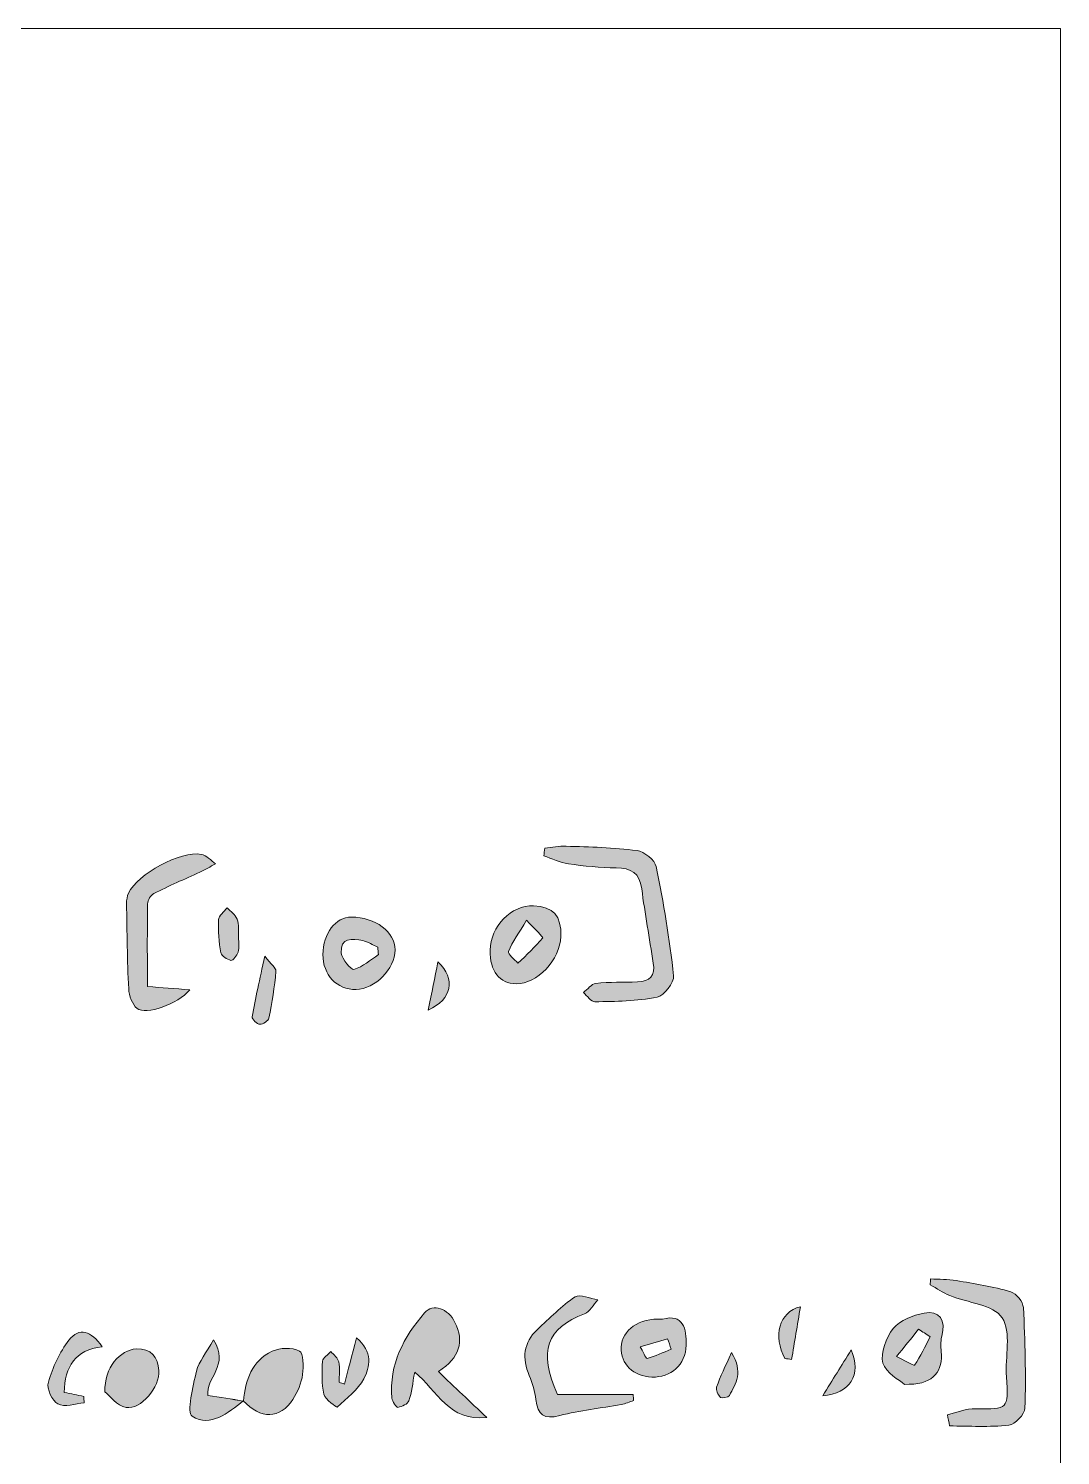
# Model space of a CAD drawing. Header units: inches. Extents: x 131 to 633, y -366 to -24.
# Drawn here: x 510.4 to 633.3, y -193.8 to -23.8 of the extents above; entities that cross this region are included whole.
import ezdxf

# ---------------------------------------------------------------- set-up
doc = ezdxf.new("R2010")
doc.units = ezdxf.units.IN
doc.header["$MEASUREMENT"] = 0
doc.layers.add('Layer 1', color=7, linetype='Continuous')

# ---------------------------------------------------------------- blocks, each defined once
blk = doc.blocks.new('block 3')
at = {"layer": 'Layer 1', "true_color": 0xffffff}
h = blk.add_hatch(color=7, dxfattribs=at)
h.dxf.hatch_style = 2
edge = h.paths.add_edge_path()
edge.add_spline(control_points=[(524.55, -137.93), (526.29, -138.07), (527.77, -138.18), (529.59, -138.32), (528.19, -140.07), (524.36, -141.34), (523.32, -140.53), (522.73, -140.07), (522.37, -139.02), (522.32, -138.21), (522.15, -134.81), (522.12, -131.41), (522.07, -128.01), (522.06, -127.61), (522.14, -127.17), (522.31, -126.81), (523.37, -124.53), (528.5, -121.74), (530.98, -122.18), (531.59, -122.29), (532.11, -122.92), (532.67, -123.31), (532.05, -123.64), (531.44, -124), (530.8, -124.29), (528.97, -125.15), (527.11, -125.94), (525.31, -126.86), (524.94, -127.04), (524.59, -127.66), (524.58, -128.08), (524.52, -131.37), (524.55, -134.67), (524.55, -137.93)], knot_values=[0, 0, 0, 0, 1, 1, 1, 2, 2, 2, 3, 3, 3, 4, 4, 4, 5, 5, 5, 6, 6, 6, 7, 7, 7, 8, 8, 8, 9, 9, 9, 10, 10, 10, 11, 11, 11, 11], degree=3, periodic=1)
h = blk.add_hatch(color=7, dxfattribs=at)
h.dxf.hatch_style = 2
edge = h.paths.add_edge_path()
edge.add_spline(control_points=[(571.88, -121.46), (572.73, -121.37), (573.59, -121.18), (574.44, -121.21), (577.26, -121.31), (580.1, -121.36), (582.88, -121.73), (583.75, -121.85), (585.01, -122.86), (585.17, -123.64), (586.05, -127.95), (586.77, -132.29), (587.24, -136.66), (587.33, -137.46), (586.1, -139.02), (585.28, -139.19), (582.86, -139.68), (580.34, -139.7), (577.86, -139.75), (577.41, -139.76), (576.95, -139.03), (576.5, -138.64), (576.99, -138.26), (577.45, -137.62), (577.97, -137.56), (579.61, -137.38), (581.28, -137.44), (582.94, -137.38), (584.38, -137.33), (585.06, -136.63), (584.82, -135.14), (584.35, -132.18), (583.83, -129.24), (583.44, -126.27), (583.2, -124.39), (582.17, -123.81), (580.4, -123.79), (578.5, -123.76), (576.59, -123.58), (574.7, -123.31), (573.7, -123.17), (572.75, -122.69), (571.78, -122.36), (571.81, -122.06), (571.85, -121.76), (571.88, -121.46)], knot_values=[0, 0, 0, 0, 1, 1, 1, 2, 2, 2, 3, 3, 3, 4, 4, 4, 5, 5, 5, 6, 6, 6, 7, 7, 7, 8, 8, 8, 9, 9, 9, 10, 10, 10, 11, 11, 11, 12, 12, 12, 13, 13, 13, 14, 14, 14, 15, 15, 15, 15], degree=3, periodic=1)
h = blk.add_hatch(color=7, dxfattribs=at)
h.dxf.hatch_style = 2
edge = h.paths.add_edge_path()
edge.add_spline(control_points=[(535.4, -131.43), (535.4, -132.67), (535.51, -133.28), (535.36, -133.82), (535.25, -134.22), (534.73, -134.85), (534.51, -134.81), (534.05, -134.72), (533.38, -134.29), (533.31, -133.92), (533.08, -132.63), (532.96, -131.29), (533.03, -129.98), (533.05, -129.49), (533.69, -129.02), (534.05, -128.54), (534.46, -128.99), (535.04, -129.37), (535.23, -129.89), (535.47, -130.56), (535.39, -131.35), (535.4, -131.43)], knot_values=[0, 0, 0, 0, 1, 1, 1, 2, 2, 2, 3, 3, 3, 4, 4, 4, 5, 5, 5, 6, 6, 6, 7, 7, 7, 7], degree=3, periodic=1)
h = blk.add_hatch(color=7, dxfattribs=at)
h.dxf.hatch_style = 2
edge = h.paths.add_edge_path()
edge.add_spline(control_points=[(565.38, -133.61), (565.44, -130.72), (567.87, -128.23), (570.56, -128.32), (572.89, -128.39), (573.89, -129.51), (573.81, -131.96), (573.72, -134.76), (570.98, -137.66), (568.48, -137.61), (566.5, -137.57), (565.34, -136.07), (565.38, -133.61)], knot_values=[0, 0, 0, 0, 1, 1, 1, 2, 2, 2, 3, 3, 3, 4, 4, 4, 4], degree=3, periodic=1)
edge = h.paths.add_edge_path()
edge.add_spline(control_points=[(569.71, -130.02), (568.8, -131.54), (568.05, -132.6), (567.57, -133.76), (567.46, -134.02), (568.3, -134.68), (568.7, -135.15), (569.71, -134.16), (570.75, -133.2), (571.65, -132.13), (571.71, -132.06), (570.73, -131.11), (569.71, -130.02)], knot_values=[0, 0, 0, 0, 1, 1, 1, 2, 2, 2, 3, 3, 3, 4, 4, 4, 4], degree=3, periodic=1)
h = blk.add_hatch(color=7, dxfattribs=at)
h.dxf.hatch_style = 2
edge = h.paths.add_edge_path()
edge.add_spline(control_points=[(548.85, -129.66), (551.71, -129.66), (554.06, -131.43), (554.05, -133.56), (554.04, -135.83), (551.67, -138.24), (549.41, -138.28), (547.14, -138.33), (545.44, -136.54), (545.46, -134.12), (545.47, -131.62), (546.96, -129.65), (548.85, -129.66)], knot_values=[0, 0, 0, 0, 1, 1, 1, 2, 2, 2, 3, 3, 3, 4, 4, 4, 4], degree=3, periodic=1)
edge = h.paths.add_edge_path()
edge.add_spline(control_points=[(552.07, -134.13), (552.05, -133.84), (552.02, -133.54), (552, -133.24), (551.4, -132.97), (550.83, -132.59), (550.2, -132.46), (548.96, -132.21), (547.5, -132.06), (547.65, -133.94), (547.7, -134.66), (548.84, -135.97), (549.15, -135.88), (550.21, -135.58), (551.11, -134.76), (552.07, -134.13)], knot_values=[0, 0, 0, 0, 1, 1, 1, 2, 2, 2, 3, 3, 3, 4, 4, 4, 5, 5, 5, 5], degree=3, periodic=1)
h = blk.add_hatch(color=7, dxfattribs=at)
h.dxf.hatch_style = 2
edge = h.paths.add_edge_path()
edge.add_spline(control_points=[(538.53, -134.31), (539.29, -135.29), (539.9, -135.73), (539.87, -136.1), (539.7, -137.98), (539.41, -139.85), (539.03, -141.69), (538.97, -142.02), (538.31, -142.45), (537.95, -142.43), (537.61, -142.41), (536.99, -141.8), (537.03, -141.55), (537.41, -139.34), (537.92, -137.15), (538.53, -134.31)], knot_values=[0, 0, 0, 0, 1, 1, 1, 2, 2, 2, 3, 3, 3, 4, 4, 4, 5, 5, 5, 5], degree=3, periodic=1)
h = blk.add_hatch(color=7, dxfattribs=at)
h.dxf.hatch_style = 2
edge = h.paths.add_edge_path()
edge.add_spline(control_points=[(558, -140.75), (558.44, -138.59), (558.77, -136.94), (559.17, -135), (561.29, -137.09), (560.88, -139.4), (558, -140.75)], knot_values=[0, 0, 0, 0, 1, 1, 1, 2, 2, 2, 2], degree=3, periodic=1)
h = blk.add_hatch(color=7, dxfattribs=at)
h.dxf.hatch_style = 2
edge = h.paths.add_edge_path()
edge.add_spline(control_points=[(619.86, -188.94), (620.98, -188.68), (622.11, -188.2), (623.23, -188.22), (627.1, -188.31), (627.14, -188.31), (626.88, -184.43), (626.73, -182.03), (627.5, -179.09), (626.37, -177.38), (625.33, -175.82), (622.28, -175.62), (620.14, -174.75), (619.32, -174.41), (618.58, -173.89), (617.8, -173.45), (617.82, -173.22), (617.84, -172.99), (617.86, -172.76), (618.87, -172.82), (619.9, -172.78), (620.9, -172.95), (623.09, -173.32), (625.29, -173.68), (627.42, -174.3), (628.06, -174.49), (628.87, -175.5), (628.91, -176.18), (629.12, -180.16), (629.22, -184.16), (629.1, -188.15), (629.07, -188.88), (627.92, -190.1), (627.18, -190.18), (624.85, -190.45), (622.47, -190.28), (620.11, -190.28), (620.03, -189.83), (619.94, -189.38), (619.86, -188.94)], knot_values=[0, 0, 0, 0, 1, 1, 1, 2, 2, 2, 3, 3, 3, 4, 4, 4, 5, 5, 5, 6, 6, 6, 7, 7, 7, 8, 8, 8, 9, 9, 9, 10, 10, 10, 11, 11, 11, 12, 12, 12, 13, 13, 13, 13], degree=3, periodic=1)
h = blk.add_hatch(color=7, dxfattribs=at)
h.dxf.hatch_style = 2
edge = h.paths.add_edge_path()
edge.add_spline(control_points=[(573.41, -186.54), (576.44, -186.54), (579.43, -186.54), (582.42, -186.54), (582.44, -186.77), (582.45, -187.01), (582.47, -187.25), (581.99, -187.41), (581.51, -187.62), (581.01, -187.71), (578.57, -188.16), (576.08, -188.43), (573.68, -189.04), (571.8, -189.52), (571.05, -188.98), (570.84, -187.14), (570.73, -186.17), (570.44, -185.18), (570.05, -184.28), (569.18, -182.21), (569.32, -180.37), (571.01, -178.8), (572.46, -177.44), (573.87, -175.99), (575.51, -174.9), (576.08, -174.52), (577.29, -175.11), (578.21, -175.26), (577.69, -175.83), (577.27, -176.67), (576.62, -176.92), (572.13, -178.65), (571.12, -181.29), (573.41, -186.54)], knot_values=[0, 0, 0, 0, 1, 1, 1, 2, 2, 2, 3, 3, 3, 4, 4, 4, 5, 5, 5, 6, 6, 6, 7, 7, 7, 8, 8, 8, 9, 9, 9, 10, 10, 10, 11, 11, 11, 11], degree=3, periodic=1)
h = blk.add_hatch(color=7, dxfattribs=at)
h.dxf.hatch_style = 2
edge = h.paths.add_edge_path()
edge.add_spline(control_points=[(559.22, -183.81), (561.22, -185.71), (562.94, -187.34), (564.97, -189.27), (560.54, -189.79), (559.04, -186.11), (556.4, -183.86), (556.14, -185.23), (556.05, -186.29), (555.71, -187.27), (555.57, -187.66), (554.88, -187.98), (554.39, -188.06), (554.22, -188.09), (553.72, -187.36), (553.68, -186.95), (553.33, -182.95), (555.09, -179.69), (557.57, -176.8), (558.58, -175.63), (560.39, -176.28), (561.19, -177.94), (562.3, -180.21), (561.81, -182.12), (559.22, -183.81)], knot_values=[0, 0, 0, 0, 1, 1, 1, 2, 2, 2, 3, 3, 3, 4, 4, 4, 5, 5, 5, 6, 6, 6, 7, 7, 7, 8, 8, 8, 8], degree=3, periodic=1)
h = blk.add_hatch(color=7, dxfattribs=at)
h.dxf.hatch_style = 2
edge = h.paths.add_edge_path()
edge.add_spline(control_points=[(600.48, -182.24), (599.1, -179.56), (599.76, -176.75), (602.35, -176.07), (601.98, -178.29), (601.64, -180.32), (601.3, -182.36), (601.03, -182.32), (600.75, -182.28), (600.48, -182.24)], knot_values=[0, 0, 0, 0, 1, 1, 1, 2, 2, 2, 3, 3, 3, 3], degree=3, periodic=1)
h = blk.add_hatch(color=7, dxfattribs=at)
h.dxf.hatch_style = 2
edge = h.paths.add_edge_path()
edge.add_spline(control_points=[(614.74, -185.32), (614.18, -184.81), (612.5, -183.98), (612.17, -182.78), (611.85, -181.58), (612.55, -179.75), (613.41, -178.68), (614.21, -177.7), (615.75, -177.08), (617.07, -176.83), (618.93, -176.46), (619.71, -177.71), (619.19, -179.58), (619, -180.26), (619.11, -181.04), (619.14, -181.77), (619.21, -184.08), (617.95, -185.4), (614.74, -185.32)], knot_values=[0, 0, 0, 0, 1, 1, 1, 2, 2, 2, 3, 3, 3, 4, 4, 4, 5, 5, 5, 6, 6, 6, 6], degree=3, periodic=1)
edge = h.paths.add_edge_path()
edge.add_spline(control_points=[(617.8, -179.66), (617.34, -179.35), (616.89, -179.05), (616.43, -178.75), (615.55, -179.83), (614.68, -180.92), (613.8, -182.01), (614.54, -182.37), (615.85, -183.14), (615.94, -183.02), (616.68, -181.99), (617.21, -180.8), (617.8, -179.66)], knot_values=[0, 0, 0, 0, 1, 1, 1, 2, 2, 2, 3, 3, 3, 4, 4, 4, 4], degree=3, periodic=1)
h = blk.add_hatch(color=7, dxfattribs=at)
h.dxf.hatch_style = 2
edge = h.paths.add_edge_path()
edge.add_spline(control_points=[(585.91, -177.56), (588.4, -176.86), (588.78, -178.7), (588.74, -180.67), (588.68, -182.99), (586.89, -184.53), (584.65, -184.45), (582.43, -184.37), (580.91, -182.89), (581, -180.9), (581.1, -178.82), (583.08, -177.39), (585.91, -177.56)], knot_values=[0, 0, 0, 0, 1, 1, 1, 2, 2, 2, 3, 3, 3, 4, 4, 4, 4], degree=3, periodic=1)
edge = h.paths.add_edge_path()
edge.add_spline(control_points=[(586.95, -181.13), (586.81, -180.71), (586.67, -180.3), (586.53, -179.88), (585.44, -180.2), (584.35, -180.52), (583.26, -180.84), (583.54, -181.33), (583.93, -182.26), (584.08, -182.23), (585.07, -181.98), (586, -181.52), (586.95, -181.13)], knot_values=[0, 0, 0, 0, 1, 1, 1, 2, 2, 2, 3, 3, 3, 4, 4, 4, 4], degree=3, periodic=1)
h = blk.add_hatch(color=7, dxfattribs=at)
h.dxf.hatch_style = 2
edge = h.paths.add_edge_path()
edge.add_spline(control_points=[(514.63, -186.29), (515.46, -186.45), (516.21, -186.61), (516.97, -186.76), (516.98, -187.02), (517, -187.27), (517.02, -187.53), (515.96, -187.61), (514.7, -188.08), (513.89, -187.66), (513.21, -187.32), (512.53, -185.8), (512.75, -185.07), (513.27, -183.3), (514.08, -181.5), (515.21, -180.05), (516.42, -178.51), (517.85, -178.89), (519.16, -180.85), (515.96, -181.2), (514.72, -183.18), (514.63, -186.29)], knot_values=[0, 0, 0, 0, 1, 1, 1, 2, 2, 2, 3, 3, 3, 4, 4, 4, 5, 5, 5, 6, 6, 6, 7, 7, 7, 7], degree=3, periodic=1)
h = blk.add_hatch(color=7, dxfattribs=at)
h.dxf.hatch_style = 2
edge = h.paths.add_edge_path()
edge.add_spline(control_points=[(535.97, -187.27), (534.15, -188.73), (532.06, -190.49), (529.89, -189.12), (529.19, -188.68), (529.97, -185.56), (530.41, -183.74), (530.68, -182.58), (531.56, -181.57), (532.43, -180.03), (534.41, -183.03), (531.42, -184.65), (531.77, -186.63), (533.21, -186.86), (534.6, -187.09), (536, -187.32), (536, -187.32), (535.97, -187.27), (535.97, -187.27)], knot_values=[0, 0, 0, 0, 1, 1, 1, 2, 2, 2, 3, 3, 3, 4, 4, 4, 5, 5, 5, 6, 6, 6, 6], degree=3, periodic=1)
h = blk.add_hatch(color=7, dxfattribs=at)
h.dxf.hatch_style = 2
edge = h.paths.add_edge_path()
edge.add_spline(control_points=[(548.02, -185.28), (548.46, -183.62), (548.9, -181.96), (549.47, -179.79), (551.45, -181.46), (551.07, -183.26), (550.34, -184.65), (549.65, -185.98), (548.31, -186.99), (547.15, -188.02), (547.09, -188.07), (545.72, -187.13), (545.58, -186.51), (545.29, -185.25), (545.33, -183.88), (545.42, -182.56), (545.44, -182.16), (546.06, -181.79), (546.41, -181.4), (546.74, -181.81), (547.26, -182.19), (547.35, -182.64), (547.51, -183.43), (547.39, -184.27), (547.39, -185.08), (547.6, -185.15), (547.81, -185.22), (548.02, -185.28)], knot_values=[0, 0, 0, 0, 1, 1, 1, 2, 2, 2, 3, 3, 3, 4, 4, 4, 5, 5, 5, 6, 6, 6, 7, 7, 7, 8, 8, 8, 9, 9, 9, 9], degree=3, periodic=1)
h = blk.add_hatch(color=7, dxfattribs=at)
h.dxf.hatch_style = 2
edge = h.paths.add_edge_path()
edge.add_spline(control_points=[(519.49, -186.23), (519.41, -183.32), (521.3, -181.19), (523.23, -181.11), (525, -181.04), (525.81, -182.07), (525.93, -183.67), (526.07, -185.61), (523.77, -188.4), (522.02, -188.07), (520.93, -187.86), (520.03, -186.65), (519.49, -186.23)], knot_values=[0, 0, 0, 0, 1, 1, 1, 2, 2, 2, 3, 3, 3, 4, 4, 4, 4], degree=3, periodic=1)
h = blk.add_hatch(color=7, dxfattribs=at)
h.dxf.hatch_style = 2
edge = h.paths.add_edge_path()
edge.add_spline(control_points=[(536, -187.32), (536.21, -184.8), (537.01, -182.51), (539.43, -181.38), (540.35, -180.95), (541.78, -180.91), (542.66, -181.35), (543.15, -181.59), (543.18, -183.2), (543.04, -184.14), (542.89, -185.17), (542.44, -186.22), (541.88, -187.11), (540.38, -189.48), (538.01, -189.5), (535.97, -187.27), (535.97, -187.27), (536, -187.32), (536, -187.32)], knot_values=[0, 0, 0, 0, 1, 1, 1, 2, 2, 2, 3, 3, 3, 4, 4, 4, 5, 5, 5, 6, 6, 6, 6], degree=3, periodic=1)
h = blk.add_hatch(color=7, dxfattribs=at)
h.dxf.hatch_style = 2
edge = h.paths.add_edge_path()
edge.add_spline(control_points=[(594.14, -181.54), (595.57, -183.84), (594.65, -185.25), (593.88, -186.64), (593.75, -186.86), (592.97, -187.02), (592.83, -186.87), (592.54, -186.57), (592.24, -185.97), (592.36, -185.64), (592.79, -184.4), (593.39, -183.21), (594.14, -181.54)], knot_values=[0, 0, 0, 0, 1, 1, 1, 2, 2, 2, 3, 3, 3, 4, 4, 4, 4], degree=3, periodic=1)
h = blk.add_hatch(color=7, dxfattribs=at)
h.dxf.hatch_style = 2
edge = h.paths.add_edge_path()
edge.add_spline(control_points=[(605, -186.68), (606.21, -184.73), (607.21, -183.13), (608.4, -181.22), (609.63, -184.19), (608.28, -186.41), (605, -186.68)], knot_values=[0, 0, 0, 0, 1, 1, 1, 2, 2, 2, 2], degree=3, periodic=1)
at = {"layer": 'Layer 1', "lineweight": 0}
for points, knots in [([(130.61, -23.8), (298.17, -23.8), (465.72, -23.8), (633.33, -23.8), (633.33, -137.68), (633.33, -251.57), (633.33, -365.54), (465.79, -365.54), (298.2, -365.54), (130.61, -365.54), (130.61, -251.68), (130.61, -137.75), (130.61, -23.8)], [0, 0, 0, 0, 1, 1, 1, 2, 2, 2, 3, 3, 3, 4, 4, 4, 4]), ([(524.55, -137.93), (524.55, -134.67), (524.52, -131.37), (524.58, -128.08), (524.59, -127.66), (524.94, -127.04), (525.31, -126.86), (527.11, -125.94), (528.97, -125.15), (530.8, -124.29), (531.44, -124), (532.05, -123.64), (532.67, -123.31), (532.11, -122.92), (531.59, -122.29), (530.98, -122.18), (528.5, -121.74), (523.37, -124.53), (522.31, -126.81), (522.14, -127.17), (522.06, -127.61), (522.07, -128.01), (522.12, -131.41), (522.15, -134.81), (522.32, -138.21), (522.37, -139.02), (522.73, -140.07), (523.32, -140.53), (524.36, -141.34), (528.19, -140.07), (529.59, -138.32), (527.77, -138.18), (526.29, -138.07), (524.55, -137.93)], [0, 0, 0, 0, 1, 1, 1, 2, 2, 2, 3, 3, 3, 4, 4, 4, 5, 5, 5, 6, 6, 6, 7, 7, 7, 8, 8, 8, 9, 9, 9, 10, 10, 10, 11, 11, 11, 11]), ([(524.55, -137.93), (526.29, -138.07), (527.77, -138.18), (529.59, -138.32), (528.19, -140.07), (524.36, -141.34), (523.32, -140.53), (522.73, -140.07), (522.37, -139.02), (522.32, -138.21), (522.15, -134.81), (522.12, -131.41), (522.07, -128.01), (522.06, -127.61), (522.14, -127.17), (522.31, -126.81), (523.37, -124.53), (528.5, -121.74), (530.98, -122.18), (531.59, -122.29), (532.11, -122.92), (532.67, -123.31), (532.05, -123.64), (531.44, -124), (530.8, -124.29), (528.97, -125.15), (527.11, -125.94), (525.31, -126.86), (524.94, -127.04), (524.59, -127.66), (524.58, -128.08), (524.52, -131.37), (524.55, -134.67), (524.55, -137.93)], [0, 0, 0, 0, 1, 1, 1, 2, 2, 2, 3, 3, 3, 4, 4, 4, 5, 5, 5, 6, 6, 6, 7, 7, 7, 8, 8, 8, 9, 9, 9, 10, 10, 10, 11, 11, 11, 11]), ([(571.88, -121.46), (571.85, -121.76), (571.81, -122.06), (571.78, -122.36), (572.75, -122.69), (573.7, -123.17), (574.7, -123.31), (576.59, -123.58), (578.5, -123.76), (580.4, -123.79), (582.17, -123.81), (583.2, -124.39), (583.44, -126.27), (583.83, -129.24), (584.35, -132.18), (584.82, -135.14), (585.06, -136.63), (584.38, -137.33), (582.94, -137.38), (581.28, -137.44), (579.61, -137.38), (577.97, -137.56), (577.45, -137.62), (576.99, -138.26), (576.5, -138.64), (576.95, -139.03), (577.41, -139.76), (577.86, -139.75), (580.34, -139.7), (582.86, -139.68), (585.28, -139.19), (586.1, -139.02), (587.33, -137.46), (587.24, -136.66), (586.77, -132.29), (586.05, -127.95), (585.17, -123.64), (585.01, -122.86), (583.75, -121.85), (582.88, -121.73), (580.1, -121.36), (577.26, -121.31), (574.44, -121.21), (573.59, -121.18), (572.73, -121.37), (571.88, -121.46)], [0, 0, 0, 0, 1, 1, 1, 2, 2, 2, 3, 3, 3, 4, 4, 4, 5, 5, 5, 6, 6, 6, 7, 7, 7, 8, 8, 8, 9, 9, 9, 10, 10, 10, 11, 11, 11, 12, 12, 12, 13, 13, 13, 14, 14, 14, 15, 15, 15, 15]), ([(571.88, -121.46), (572.73, -121.37), (573.59, -121.18), (574.44, -121.21), (577.26, -121.31), (580.1, -121.36), (582.88, -121.73), (583.75, -121.85), (585.01, -122.86), (585.17, -123.64), (586.05, -127.95), (586.77, -132.29), (587.24, -136.66), (587.33, -137.46), (586.1, -139.02), (585.28, -139.19), (582.86, -139.68), (580.34, -139.7), (577.86, -139.75), (577.41, -139.76), (576.95, -139.03), (576.5, -138.64), (576.99, -138.26), (577.45, -137.62), (577.97, -137.56), (579.61, -137.38), (581.28, -137.44), (582.94, -137.38), (584.38, -137.33), (585.06, -136.63), (584.82, -135.14), (584.35, -132.18), (583.83, -129.24), (583.44, -126.27), (583.2, -124.39), (582.17, -123.81), (580.4, -123.79), (578.5, -123.76), (576.59, -123.58), (574.7, -123.31), (573.7, -123.17), (572.75, -122.69), (571.78, -122.36), (571.81, -122.06), (571.85, -121.76), (571.88, -121.46)], [0, 0, 0, 0, 1, 1, 1, 2, 2, 2, 3, 3, 3, 4, 4, 4, 5, 5, 5, 6, 6, 6, 7, 7, 7, 8, 8, 8, 9, 9, 9, 10, 10, 10, 11, 11, 11, 12, 12, 12, 13, 13, 13, 14, 14, 14, 15, 15, 15, 15]), ([(535.4, -131.43), (535.39, -131.35), (535.47, -130.56), (535.23, -129.89), (535.04, -129.37), (534.46, -128.99), (534.05, -128.54), (533.69, -129.02), (533.05, -129.49), (533.03, -129.98), (532.96, -131.29), (533.08, -132.63), (533.31, -133.92), (533.38, -134.29), (534.05, -134.72), (534.51, -134.81), (534.73, -134.85), (535.25, -134.22), (535.36, -133.82), (535.51, -133.28), (535.4, -132.67), (535.4, -131.43)], [0, 0, 0, 0, 1, 1, 1, 2, 2, 2, 3, 3, 3, 4, 4, 4, 5, 5, 5, 6, 6, 6, 7, 7, 7, 7]), ([(535.4, -131.43), (535.4, -132.67), (535.51, -133.28), (535.36, -133.82), (535.25, -134.22), (534.73, -134.85), (534.51, -134.81), (534.05, -134.72), (533.38, -134.29), (533.31, -133.92), (533.08, -132.63), (532.96, -131.29), (533.03, -129.98), (533.05, -129.49), (533.69, -129.02), (534.05, -128.54), (534.46, -128.99), (535.04, -129.37), (535.23, -129.89), (535.47, -130.56), (535.39, -131.35), (535.4, -131.43)], [0, 0, 0, 0, 1, 1, 1, 2, 2, 2, 3, 3, 3, 4, 4, 4, 5, 5, 5, 6, 6, 6, 7, 7, 7, 7]), ([(565.38, -133.61), (565.34, -136.07), (566.5, -137.57), (568.48, -137.61), (570.98, -137.66), (573.72, -134.76), (573.81, -131.96), (573.89, -129.51), (572.89, -128.39), (570.56, -128.32), (567.87, -128.23), (565.44, -130.72), (565.38, -133.61)], [0, 0, 0, 0, 1, 1, 1, 2, 2, 2, 3, 3, 3, 4, 4, 4, 4]), ([(565.38, -133.61), (565.44, -130.72), (567.87, -128.23), (570.56, -128.32), (572.89, -128.39), (573.89, -129.51), (573.81, -131.96), (573.72, -134.76), (570.98, -137.66), (568.48, -137.61), (566.5, -137.57), (565.34, -136.07), (565.38, -133.61)], [0, 0, 0, 0, 1, 1, 1, 2, 2, 2, 3, 3, 3, 4, 4, 4, 4]), ([(548.85, -129.66), (546.96, -129.65), (545.47, -131.62), (545.46, -134.12), (545.44, -136.54), (547.14, -138.33), (549.41, -138.28), (551.67, -138.24), (554.04, -135.83), (554.05, -133.56), (554.06, -131.43), (551.71, -129.66), (548.85, -129.66)], [0, 0, 0, 0, 1, 1, 1, 2, 2, 2, 3, 3, 3, 4, 4, 4, 4]), ([(548.85, -129.66), (551.71, -129.66), (554.06, -131.43), (554.05, -133.56), (554.04, -135.83), (551.67, -138.24), (549.41, -138.28), (547.14, -138.33), (545.44, -136.54), (545.46, -134.12), (545.47, -131.62), (546.96, -129.65), (548.85, -129.66)], [0, 0, 0, 0, 1, 1, 1, 2, 2, 2, 3, 3, 3, 4, 4, 4, 4]), ([(569.71, -130.02), (568.8, -131.54), (568.05, -132.6), (567.57, -133.76), (567.46, -134.02), (568.3, -134.68), (568.7, -135.15), (569.71, -134.16), (570.75, -133.2), (571.65, -132.13), (571.71, -132.06), (570.73, -131.11), (569.71, -130.02)], [0, 0, 0, 0, 1, 1, 1, 2, 2, 2, 3, 3, 3, 4, 4, 4, 4]), ([(569.71, -130.02), (570.73, -131.11), (571.71, -132.06), (571.65, -132.13), (570.75, -133.2), (569.71, -134.16), (568.7, -135.15), (568.3, -134.68), (567.46, -134.02), (567.57, -133.76), (568.05, -132.6), (568.8, -131.54), (569.71, -130.02)], [0, 0, 0, 0, 1, 1, 1, 2, 2, 2, 3, 3, 3, 4, 4, 4, 4]), ([(552.07, -134.13), (552.05, -133.84), (552.02, -133.54), (552, -133.24), (551.4, -132.97), (550.83, -132.59), (550.2, -132.46), (548.96, -132.21), (547.5, -132.06), (547.65, -133.94), (547.7, -134.66), (548.84, -135.97), (549.15, -135.88), (550.21, -135.58), (551.11, -134.76), (552.07, -134.13)], [0, 0, 0, 0, 1, 1, 1, 2, 2, 2, 3, 3, 3, 4, 4, 4, 5, 5, 5, 5]), ([(552.07, -134.13), (551.11, -134.76), (550.21, -135.58), (549.15, -135.88), (548.84, -135.97), (547.7, -134.66), (547.65, -133.94), (547.5, -132.06), (548.96, -132.21), (550.2, -132.46), (550.83, -132.59), (551.4, -132.97), (552, -133.24), (552.02, -133.54), (552.05, -133.84), (552.07, -134.13)], [0, 0, 0, 0, 1, 1, 1, 2, 2, 2, 3, 3, 3, 4, 4, 4, 5, 5, 5, 5]), ([(538.53, -134.31), (537.92, -137.15), (537.41, -139.34), (537.03, -141.55), (536.99, -141.8), (537.61, -142.41), (537.95, -142.43), (538.31, -142.45), (538.97, -142.02), (539.03, -141.69), (539.41, -139.85), (539.7, -137.98), (539.87, -136.1), (539.9, -135.73), (539.29, -135.29), (538.53, -134.31)], [0, 0, 0, 0, 1, 1, 1, 2, 2, 2, 3, 3, 3, 4, 4, 4, 5, 5, 5, 5]), ([(538.53, -134.31), (539.29, -135.29), (539.9, -135.73), (539.87, -136.1), (539.7, -137.98), (539.41, -139.85), (539.03, -141.69), (538.97, -142.02), (538.31, -142.45), (537.95, -142.43), (537.61, -142.41), (536.99, -141.8), (537.03, -141.55), (537.41, -139.34), (537.92, -137.15), (538.53, -134.31)], [0, 0, 0, 0, 1, 1, 1, 2, 2, 2, 3, 3, 3, 4, 4, 4, 5, 5, 5, 5]), ([(558, -140.75), (560.88, -139.4), (561.29, -137.09), (559.17, -135), (558.77, -136.94), (558.44, -138.59), (558, -140.75)], [0, 0, 0, 0, 1, 1, 1, 2, 2, 2, 2]), ([(558, -140.75), (558.44, -138.59), (558.77, -136.94), (559.17, -135), (561.29, -137.09), (560.88, -139.4), (558, -140.75)], [0, 0, 0, 0, 1, 1, 1, 2, 2, 2, 2]), ([(619.86, -188.94), (619.94, -189.38), (620.03, -189.83), (620.11, -190.28), (622.47, -190.28), (624.85, -190.45), (627.18, -190.18), (627.92, -190.1), (629.07, -188.88), (629.1, -188.15), (629.22, -184.16), (629.12, -180.16), (628.91, -176.18), (628.87, -175.5), (628.06, -174.49), (627.42, -174.3), (625.29, -173.68), (623.09, -173.32), (620.9, -172.95), (619.9, -172.78), (618.87, -172.82), (617.86, -172.76), (617.84, -172.99), (617.82, -173.22), (617.8, -173.45), (618.58, -173.89), (619.32, -174.41), (620.14, -174.75), (622.28, -175.62), (625.33, -175.82), (626.37, -177.38), (627.5, -179.09), (626.73, -182.03), (626.88, -184.43), (627.14, -188.31), (627.1, -188.31), (623.23, -188.22), (622.11, -188.2), (620.98, -188.68), (619.86, -188.94)], [0, 0, 0, 0, 1, 1, 1, 2, 2, 2, 3, 3, 3, 4, 4, 4, 5, 5, 5, 6, 6, 6, 7, 7, 7, 8, 8, 8, 9, 9, 9, 10, 10, 10, 11, 11, 11, 12, 12, 12, 13, 13, 13, 13]), ([(619.86, -188.94), (620.98, -188.68), (622.11, -188.2), (623.23, -188.22), (627.1, -188.31), (627.14, -188.31), (626.88, -184.43), (626.73, -182.03), (627.5, -179.09), (626.37, -177.38), (625.33, -175.82), (622.28, -175.62), (620.14, -174.75), (619.32, -174.41), (618.58, -173.89), (617.8, -173.45), (617.82, -173.22), (617.84, -172.99), (617.86, -172.76), (618.87, -172.82), (619.9, -172.78), (620.9, -172.95), (623.09, -173.32), (625.29, -173.68), (627.42, -174.3), (628.06, -174.49), (628.87, -175.5), (628.91, -176.18), (629.12, -180.16), (629.22, -184.16), (629.1, -188.15), (629.07, -188.88), (627.92, -190.1), (627.18, -190.18), (624.85, -190.45), (622.47, -190.28), (620.11, -190.28), (620.03, -189.83), (619.94, -189.38), (619.86, -188.94)], [0, 0, 0, 0, 1, 1, 1, 2, 2, 2, 3, 3, 3, 4, 4, 4, 5, 5, 5, 6, 6, 6, 7, 7, 7, 8, 8, 8, 9, 9, 9, 10, 10, 10, 11, 11, 11, 12, 12, 12, 13, 13, 13, 13]), ([(573.41, -186.54), (571.12, -181.29), (572.13, -178.65), (576.62, -176.92), (577.27, -176.67), (577.69, -175.83), (578.21, -175.26), (577.29, -175.11), (576.08, -174.52), (575.51, -174.9), (573.87, -175.99), (572.46, -177.44), (571.01, -178.8), (569.32, -180.37), (569.18, -182.21), (570.05, -184.28), (570.44, -185.18), (570.73, -186.17), (570.84, -187.14), (571.05, -188.98), (571.8, -189.52), (573.68, -189.04), (576.08, -188.43), (578.57, -188.16), (581.01, -187.71), (581.51, -187.62), (581.99, -187.41), (582.47, -187.25), (582.45, -187.01), (582.44, -186.77), (582.42, -186.54), (579.43, -186.54), (576.44, -186.54), (573.41, -186.54)], [0, 0, 0, 0, 1, 1, 1, 2, 2, 2, 3, 3, 3, 4, 4, 4, 5, 5, 5, 6, 6, 6, 7, 7, 7, 8, 8, 8, 9, 9, 9, 10, 10, 10, 11, 11, 11, 11]), ([(573.41, -186.54), (576.44, -186.54), (579.43, -186.54), (582.42, -186.54), (582.44, -186.77), (582.45, -187.01), (582.47, -187.25), (581.99, -187.41), (581.51, -187.62), (581.01, -187.71), (578.57, -188.16), (576.08, -188.43), (573.68, -189.04), (571.8, -189.52), (571.05, -188.98), (570.84, -187.14), (570.73, -186.17), (570.44, -185.18), (570.05, -184.28), (569.18, -182.21), (569.32, -180.37), (571.01, -178.8), (572.46, -177.44), (573.87, -175.99), (575.51, -174.9), (576.08, -174.52), (577.29, -175.11), (578.21, -175.26), (577.69, -175.83), (577.27, -176.67), (576.62, -176.92), (572.13, -178.65), (571.12, -181.29), (573.41, -186.54)], [0, 0, 0, 0, 1, 1, 1, 2, 2, 2, 3, 3, 3, 4, 4, 4, 5, 5, 5, 6, 6, 6, 7, 7, 7, 8, 8, 8, 9, 9, 9, 10, 10, 10, 11, 11, 11, 11]), ([(559.22, -183.81), (561.81, -182.12), (562.3, -180.21), (561.19, -177.94), (560.39, -176.28), (558.58, -175.63), (557.57, -176.8), (555.09, -179.69), (553.33, -182.95), (553.68, -186.95), (553.72, -187.36), (554.22, -188.09), (554.39, -188.06), (554.88, -187.98), (555.57, -187.66), (555.71, -187.27), (556.05, -186.29), (556.14, -185.23), (556.4, -183.86), (559.04, -186.11), (560.54, -189.79), (564.97, -189.27), (562.94, -187.34), (561.22, -185.71), (559.22, -183.81)], [0, 0, 0, 0, 1, 1, 1, 2, 2, 2, 3, 3, 3, 4, 4, 4, 5, 5, 5, 6, 6, 6, 7, 7, 7, 8, 8, 8, 8]), ([(559.22, -183.81), (561.22, -185.71), (562.94, -187.34), (564.97, -189.27), (560.54, -189.79), (559.04, -186.11), (556.4, -183.86), (556.14, -185.23), (556.05, -186.29), (555.71, -187.27), (555.57, -187.66), (554.88, -187.98), (554.39, -188.06), (554.22, -188.09), (553.72, -187.36), (553.68, -186.95), (553.33, -182.95), (555.09, -179.69), (557.57, -176.8), (558.58, -175.63), (560.39, -176.28), (561.19, -177.94), (562.3, -180.21), (561.81, -182.12), (559.22, -183.81)], [0, 0, 0, 0, 1, 1, 1, 2, 2, 2, 3, 3, 3, 4, 4, 4, 5, 5, 5, 6, 6, 6, 7, 7, 7, 8, 8, 8, 8]), ([(600.48, -182.24), (600.75, -182.28), (601.03, -182.32), (601.3, -182.36), (601.64, -180.32), (601.98, -178.29), (602.35, -176.07), (599.76, -176.75), (599.1, -179.56), (600.48, -182.24)], [0, 0, 0, 0, 1, 1, 1, 2, 2, 2, 3, 3, 3, 3]), ([(600.48, -182.24), (599.1, -179.56), (599.76, -176.75), (602.35, -176.07), (601.98, -178.29), (601.64, -180.32), (601.3, -182.36), (601.03, -182.32), (600.75, -182.28), (600.48, -182.24)], [0, 0, 0, 0, 1, 1, 1, 2, 2, 2, 3, 3, 3, 3]), ([(614.74, -185.32), (617.95, -185.4), (619.21, -184.08), (619.14, -181.77), (619.11, -181.04), (619, -180.26), (619.19, -179.58), (619.71, -177.71), (618.93, -176.46), (617.07, -176.83), (615.75, -177.08), (614.21, -177.7), (613.41, -178.68), (612.55, -179.75), (611.85, -181.58), (612.17, -182.78), (612.5, -183.98), (614.18, -184.81), (614.74, -185.32)], [0, 0, 0, 0, 1, 1, 1, 2, 2, 2, 3, 3, 3, 4, 4, 4, 5, 5, 5, 6, 6, 6, 6]), ([(614.74, -185.32), (614.18, -184.81), (612.5, -183.98), (612.17, -182.78), (611.85, -181.58), (612.55, -179.75), (613.41, -178.68), (614.21, -177.7), (615.75, -177.08), (617.07, -176.83), (618.93, -176.46), (619.71, -177.71), (619.19, -179.58), (619, -180.26), (619.11, -181.04), (619.14, -181.77), (619.21, -184.08), (617.95, -185.4), (614.74, -185.32)], [0, 0, 0, 0, 1, 1, 1, 2, 2, 2, 3, 3, 3, 4, 4, 4, 5, 5, 5, 6, 6, 6, 6]), ([(585.91, -177.56), (583.08, -177.39), (581.1, -178.82), (581, -180.9), (580.91, -182.89), (582.43, -184.37), (584.65, -184.45), (586.89, -184.53), (588.68, -182.99), (588.74, -180.67), (588.78, -178.7), (588.4, -176.86), (585.91, -177.56)], [0, 0, 0, 0, 1, 1, 1, 2, 2, 2, 3, 3, 3, 4, 4, 4, 4]), ([(585.91, -177.56), (588.4, -176.86), (588.78, -178.7), (588.74, -180.67), (588.68, -182.99), (586.89, -184.53), (584.65, -184.45), (582.43, -184.37), (580.91, -182.89), (581, -180.9), (581.1, -178.82), (583.08, -177.39), (585.91, -177.56)], [0, 0, 0, 0, 1, 1, 1, 2, 2, 2, 3, 3, 3, 4, 4, 4, 4]), ([(514.63, -186.29), (514.72, -183.18), (515.96, -181.2), (519.16, -180.85), (517.85, -178.89), (516.42, -178.51), (515.21, -180.05), (514.08, -181.5), (513.27, -183.3), (512.75, -185.07), (512.53, -185.8), (513.21, -187.32), (513.89, -187.66), (514.7, -188.08), (515.96, -187.61), (517.02, -187.53), (517, -187.27), (516.98, -187.02), (516.97, -186.76), (516.21, -186.61), (515.46, -186.45), (514.63, -186.29)], [0, 0, 0, 0, 1, 1, 1, 2, 2, 2, 3, 3, 3, 4, 4, 4, 5, 5, 5, 6, 6, 6, 7, 7, 7, 7]), ([(514.63, -186.29), (515.46, -186.45), (516.21, -186.61), (516.97, -186.76), (516.98, -187.02), (517, -187.27), (517.02, -187.53), (515.96, -187.61), (514.7, -188.08), (513.89, -187.66), (513.21, -187.32), (512.53, -185.8), (512.75, -185.07), (513.27, -183.3), (514.08, -181.5), (515.21, -180.05), (516.42, -178.51), (517.85, -178.89), (519.16, -180.85), (515.96, -181.2), (514.72, -183.18), (514.63, -186.29)], [0, 0, 0, 0, 1, 1, 1, 2, 2, 2, 3, 3, 3, 4, 4, 4, 5, 5, 5, 6, 6, 6, 7, 7, 7, 7]), ([(535.97, -187.27), (538.01, -189.5), (540.38, -189.48), (541.88, -187.11), (542.44, -186.22), (542.89, -185.17), (543.04, -184.14), (543.18, -183.2), (543.15, -181.59), (542.66, -181.35), (541.78, -180.91), (540.35, -180.95), (539.43, -181.38), (537.01, -182.51), (536.21, -184.8), (536, -187.31), (534.6, -187.09), (533.21, -186.86), (531.77, -186.63), (531.42, -184.65), (534.41, -183.03), (532.43, -180.03), (531.56, -181.57), (530.68, -182.58), (530.41, -183.74), (529.97, -185.56), (529.19, -188.68), (529.89, -189.12), (532.06, -190.49), (534.15, -188.73), (535.97, -187.27)], [0, 0, 0, 0, 1, 1, 1, 2, 2, 2, 3, 3, 3, 4, 4, 4, 5, 5, 5, 6, 6, 6, 7, 7, 7, 8, 8, 8, 9, 9, 9, 10, 10, 10, 10]), ([(535.97, -187.27), (534.15, -188.73), (532.06, -190.49), (529.89, -189.12), (529.19, -188.68), (529.97, -185.56), (530.41, -183.74), (530.68, -182.58), (531.56, -181.57), (532.43, -180.03), (534.41, -183.03), (531.42, -184.65), (531.77, -186.63), (533.21, -186.86), (534.6, -187.09), (536, -187.32), (536, -187.32), (535.97, -187.27), (535.97, -187.27)], [0, 0, 0, 0, 1, 1, 1, 2, 2, 2, 3, 3, 3, 4, 4, 4, 5, 5, 5, 6, 6, 6, 6]), ([(548.02, -185.28), (547.81, -185.22), (547.6, -185.15), (547.39, -185.08), (547.39, -184.27), (547.51, -183.43), (547.35, -182.64), (547.26, -182.19), (546.74, -181.81), (546.41, -181.4), (546.06, -181.79), (545.44, -182.16), (545.42, -182.56), (545.33, -183.88), (545.29, -185.25), (545.58, -186.51), (545.72, -187.13), (547.09, -188.07), (547.15, -188.02), (548.31, -186.99), (549.65, -185.98), (550.34, -184.65), (551.07, -183.26), (551.45, -181.46), (549.47, -179.79), (548.9, -181.96), (548.46, -183.62), (548.02, -185.28)], [0, 0, 0, 0, 1, 1, 1, 2, 2, 2, 3, 3, 3, 4, 4, 4, 5, 5, 5, 6, 6, 6, 7, 7, 7, 8, 8, 8, 9, 9, 9, 9]), ([(548.02, -185.28), (548.46, -183.62), (548.9, -181.96), (549.47, -179.79), (551.45, -181.46), (551.07, -183.26), (550.34, -184.65), (549.65, -185.98), (548.31, -186.99), (547.15, -188.02), (547.09, -188.07), (545.72, -187.13), (545.58, -186.51), (545.29, -185.25), (545.33, -183.88), (545.42, -182.56), (545.44, -182.16), (546.06, -181.79), (546.41, -181.4), (546.74, -181.81), (547.26, -182.19), (547.35, -182.64), (547.51, -183.43), (547.39, -184.27), (547.39, -185.08), (547.6, -185.15), (547.81, -185.22), (548.02, -185.28)], [0, 0, 0, 0, 1, 1, 1, 2, 2, 2, 3, 3, 3, 4, 4, 4, 5, 5, 5, 6, 6, 6, 7, 7, 7, 8, 8, 8, 9, 9, 9, 9]), ([(586.95, -181.13), (586.81, -180.71), (586.67, -180.3), (586.53, -179.88), (585.44, -180.2), (584.35, -180.52), (583.26, -180.84), (583.54, -181.33), (583.93, -182.26), (584.08, -182.23), (585.07, -181.98), (586, -181.52), (586.95, -181.13)], [0, 0, 0, 0, 1, 1, 1, 2, 2, 2, 3, 3, 3, 4, 4, 4, 4]), ([(586.95, -181.13), (586, -181.52), (585.07, -181.98), (584.08, -182.23), (583.93, -182.26), (583.54, -181.33), (583.26, -180.84), (584.35, -180.52), (585.44, -180.2), (586.53, -179.88), (586.67, -180.3), (586.81, -180.71), (586.95, -181.13)], [0, 0, 0, 0, 1, 1, 1, 2, 2, 2, 3, 3, 3, 4, 4, 4, 4]), ([(617.8, -179.66), (617.34, -179.35), (616.89, -179.05), (616.43, -178.75), (615.55, -179.83), (614.68, -180.92), (613.8, -182.01), (614.54, -182.37), (615.85, -183.14), (615.94, -183.02), (616.68, -181.99), (617.21, -180.8), (617.8, -179.66)], [0, 0, 0, 0, 1, 1, 1, 2, 2, 2, 3, 3, 3, 4, 4, 4, 4]), ([(617.8, -179.66), (617.21, -180.8), (616.68, -181.99), (615.94, -183.02), (615.85, -183.14), (614.54, -182.37), (613.8, -182.01), (614.68, -180.92), (615.55, -179.83), (616.43, -178.75), (616.89, -179.05), (617.34, -179.35), (617.8, -179.66)], [0, 0, 0, 0, 1, 1, 1, 2, 2, 2, 3, 3, 3, 4, 4, 4, 4]), ([(519.49, -186.23), (520.03, -186.65), (520.93, -187.86), (522.02, -188.07), (523.77, -188.4), (526.07, -185.61), (525.93, -183.67), (525.81, -182.07), (525, -181.04), (523.23, -181.11), (521.3, -181.19), (519.41, -183.32), (519.49, -186.23)], [0, 0, 0, 0, 1, 1, 1, 2, 2, 2, 3, 3, 3, 4, 4, 4, 4]), ([(519.49, -186.23), (519.41, -183.32), (521.3, -181.19), (523.23, -181.11), (525, -181.04), (525.81, -182.07), (525.93, -183.67), (526.07, -185.61), (523.77, -188.4), (522.02, -188.07), (520.93, -187.86), (520.03, -186.65), (519.49, -186.23)], [0, 0, 0, 0, 1, 1, 1, 2, 2, 2, 3, 3, 3, 4, 4, 4, 4]), ([(536, -187.32), (536.21, -184.8), (537.01, -182.51), (539.43, -181.38), (540.35, -180.95), (541.78, -180.91), (542.66, -181.35), (543.15, -181.59), (543.18, -183.2), (543.04, -184.14), (542.89, -185.17), (542.44, -186.22), (541.88, -187.11), (540.38, -189.48), (538.01, -189.5), (535.97, -187.27), (535.97, -187.27), (536, -187.32), (536, -187.32)], [0, 0, 0, 0, 1, 1, 1, 2, 2, 2, 3, 3, 3, 4, 4, 4, 5, 5, 5, 6, 6, 6, 6]), ([(594.14, -181.54), (593.39, -183.21), (592.79, -184.4), (592.36, -185.64), (592.24, -185.97), (592.54, -186.57), (592.83, -186.87), (592.97, -187.02), (593.75, -186.86), (593.88, -186.64), (594.65, -185.25), (595.57, -183.84), (594.14, -181.54)], [0, 0, 0, 0, 1, 1, 1, 2, 2, 2, 3, 3, 3, 4, 4, 4, 4]), ([(594.14, -181.54), (595.57, -183.84), (594.65, -185.25), (593.88, -186.64), (593.75, -186.86), (592.97, -187.02), (592.83, -186.87), (592.54, -186.57), (592.24, -185.97), (592.36, -185.64), (592.79, -184.4), (593.39, -183.21), (594.14, -181.54)], [0, 0, 0, 0, 1, 1, 1, 2, 2, 2, 3, 3, 3, 4, 4, 4, 4]), ([(605, -186.68), (608.28, -186.41), (609.63, -184.19), (608.4, -181.22), (607.21, -183.13), (606.21, -184.73), (605, -186.68)], [0, 0, 0, 0, 1, 1, 1, 2, 2, 2, 2]), ([(605, -186.68), (606.21, -184.73), (607.21, -183.13), (608.4, -181.22), (609.63, -184.19), (608.28, -186.41), (605, -186.68)], [0, 0, 0, 0, 1, 1, 1, 2, 2, 2, 2])]:
    blk.add_open_spline(points, degree=3, knots=knots, dxfattribs=at)
blk = doc.blocks.new('block 2')
at = {"layer": 'Layer 1'}
blk.add_blockref('block 3', (0, 0), dxfattribs=at)

msp = doc.modelspace()

# ---------------------------------------------------------------- block references
at = {"layer": 'Layer 1'}
msp.add_blockref('block 2', (0, 0), dxfattribs=at)

doc.saveas('drawing.dxf')
